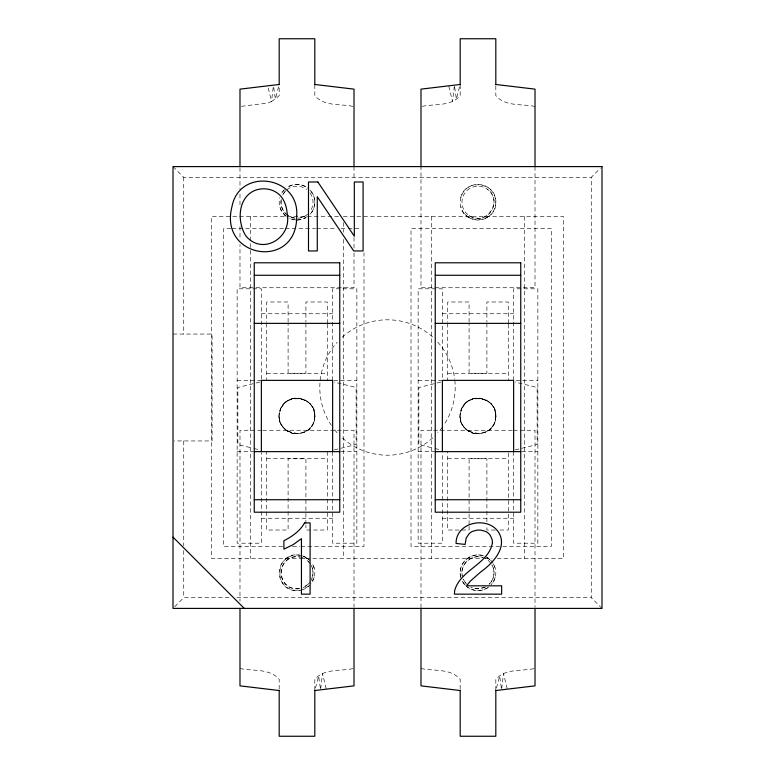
<?xml version="1.0" encoding="UTF-8"?>
<svg xmlns="http://www.w3.org/2000/svg" width="775" height="775" viewBox="0 0 775 775"><rect width="100%" height="100%" fill="white"/><g stroke="black" fill="none" stroke-linecap="round" stroke-linejoin="round"><path stroke-width="0.58" stroke-dasharray="3.88 2.91" d="M281.209 199.437C280.308 204.668 282.139 210.219 285.985 213.871M273.158 87.575L271.512 101.477L267.675 103.056L241.141 106.349M278.593 86.703L275.348 98.958L271.512 101.477L267.956 86.839M311.918 578.479L313.022 572.318L312.151 567.533M460.796 197.615C464.99 177.911 496.891 182.135 495.816 202.227C496.891 222.318 464.99 226.532 460.796 206.838M314.204 577.385L310.601 584.147M495.206 577.385L493.607 581.357L490.992 584.97M281.335 407.524C268.121 432.537 311.182 445.305 314.689 418.151C318.05 399.445 289.414 390.329 281.335 407.524C288.784 391.753 315.037 397.827 314.795 415.264C316.316 431.336 293.706 440.433 283.669 427.819C271.831 415.846 285.161 393.797 301.262 398.708C316.655 401.663 319.629 424.942 305.476 431.675M462.336 407.524C449.122 432.537 492.183 445.305 495.69 418.151C499.052 399.445 470.415 390.329 462.336 407.524C469.776 391.753 496.039 397.827 495.797 415.264C497.317 431.336 474.707 440.433 464.661 427.819C452.832 415.846 466.153 393.797 482.263 398.708C497.657 401.663 500.631 424.942 486.477 431.675M284.008 190.03L281.393 193.643A17.815 17.815 0 0 1 284.406 189.623M310.203 214.113C316.297 207.739 316.297 196.714 310.203 190.34M489.5 583.953C494.305 579.08 495.496 570.981 491.96 565.062M601.991 608.404L591.267 597.68L591.267 177.32L600.344 168.243M174.656 606.757L183.733 597.68L230.892 597.68M301.611 555.568C273.517 548.516 271.986 595.491 300.448 590.172A17.815 17.815 0 0 1 279.794 568.162A17.815 17.815 0 0 1 308.75 559.385M483.503 555.83C471.113 551.209 457.163 563.812 460.641 576.59M308.498 583.953L302.957 587.663A16.033 16.033 0 0 0 310.494 581.444M308.838 585.987L302.502 589.717A17.815 17.815 0 0 0 309.593 585.377M296.999 220.042L301.611 219.432L307.53 216.477M485.586 218.347L489.354 215.954M285.646 559.046L289.414 556.653M466.647 559.046L470.415 556.653M487.543 587.818C481.217 591.897 472.411 591.354 466.647 586.501M304.585 218.347L305.912 217.649A17.815 17.815 0 0 1 287.457 217.262M485.421 586.946L478.001 588.806L472.043 587.663M304.343 216.477L299.528 218.056M259.79 382.085L237.857 387.5L237.857 444.511L252.863 448.212M440.791 382.085L418.858 387.5L418.858 444.511L433.864 448.212M334.209 449.926L356.142 444.511L356.142 387.5L334.209 382.085M515.21 449.926L537.143 444.511L537.143 387.5L515.21 382.085M422.142 106.349C434.901 103.666 450.73 106.679 460.185 95.635L460.185 84.475L456.349 98.958L454.431 85.26L452.513 101.477L448.677 85.715M352.858 668.651C340.099 671.334 324.27 668.321 314.815 679.365L314.815 690.525L318.651 676.042L320.569 689.74L322.487 673.523L326.323 689.285M533.859 668.651C521.1 671.334 505.271 668.321 495.816 679.365L495.816 690.525L499.652 676.042L501.57 689.74L503.488 673.523L507.325 689.285M299.034 588.68C274.573 591.664 276.229 551.955 300.458 557.118A16.033 16.033 0 0 0 280.986 573.577A16.033 16.033 0 0 0 302.008 588.012M173.009 166.596L183.733 177.32L591.267 177.32M338.549 216.477L211.488 216.477L211.488 558.523L480.829 558.523M343.315 216.477L563.512 216.477L563.512 558.523L496.862 558.523M230.863 228.586L223.597 228.586L223.597 546.414L282.904 546.414M232.074 228.586L284.115 228.586M285.326 228.586L315.58 228.586M316.791 228.586L336.147 228.586M340.99 228.586L347.045 228.586M348.256 228.586L361.567 228.586M261.369 313.749L332.63 313.749M442.37 313.749L513.631 313.749M173.009 334.054L212.088 334.054L212.088 440.946L174.191 440.946M266.716 373.434L327.282 373.434M447.718 373.434L508.284 373.434M237.14 380.37L261.369 380.37M333.783 380.37L356.858 380.37M418.142 380.37L442.37 380.37L442.37 288.804L418.142 288.804L418.142 543.207L442.37 543.207L442.37 452.823M515.937 380.37L537.86 380.37M261.592 430.261L239.988 430.261L239.988 601.187M262.715 430.261L354.01 430.261L354.01 607.203M512.285 430.261L420.99 430.261L420.99 608.404M513.408 430.261L535.012 430.261L535.012 607.203M237.14 451.631L253.289 451.631M340.709 451.631L356.858 451.631M418.142 451.631L434.291 451.631M521.711 451.631L537.86 451.631M266.716 458.567L327.282 458.567M447.718 458.567L508.284 458.567M261.369 518.262L332.63 518.262M442.37 518.262L513.631 518.262M495.225 530.023L486.903 530.023L486.903 526.458M499.972 530.023L508.284 530.023L508.284 451.631M292.582 546.414L299.847 546.414M301.058 546.414L363.988 546.414L363.988 252.757M484.879 558.523L492.144 558.523M236.937 597.68L591.267 597.68M535.012 106.495C521.933 103.598 505.562 106.96 495.816 95.635L495.816 84.475M352.858 106.349C340.099 103.666 324.27 106.679 314.815 95.635L314.815 84.475M420.99 668.505C434.068 671.402 450.43 668.04 460.185 679.365L460.185 690.525M239.988 668.505C253.067 671.402 269.438 668.04 279.184 679.365L279.184 690.525M295.885 220.003L288.939 218.027M475.676 433.671C467.877 432.731 461.28 426.134 460.34 418.326M294.674 433.671C286.876 432.731 280.279 426.134 279.339 418.326M294.471 218.056L289.656 216.477L286.314 214.171A16.033 16.033 0 0 1 281.112 200.086M435.017 448.502L440.791 449.926M254.016 448.502L259.79 449.926M484.375 558.174C473.389 552.556 459.527 563.619 462.21 575.563M470.657 216.477C487.243 226.126 503.363 199.814 487.504 189.313M303.354 556.208L309.593 560.18M305.912 186.794C300.283 183.52 292.94 183.685 287.457 187.182A17.815 17.815 0 0 1 308.353 188.499M486.903 557.351L490.992 560.577L487.543 557.738M285.927 216.041L281.567 211.129L279.794 206.838M465.01 214.423L468.458 217.262M284.008 214.423L285.675 215.789M306.542 557.738L309.99 560.577M490.72 563.163L488.841 560.964A16.033 16.033 0 0 0 485.344 558.523M307.84 560.964L310.349 563.89M465.407 585.377L462.568 581.686M465.552 582.887L463.411 579.438M493.433 563.871L495.206 568.162M314.204 568.162L312.432 563.871A17.815 17.815 0 0 1 312.432 581.686M273.749 87.536L275.348 98.958L279.184 95.635L279.184 86.703M535.012 166.596L535.012 287.738L420.99 287.738L420.99 166.596M524.317 216.477L524.317 558.523M513.631 380.37L513.631 288.804L537.86 288.804L537.86 543.207L513.631 543.207L513.631 451.631M508.284 323.369L508.284 301.988L486.903 301.988L486.903 322.177M508.284 324.202L508.284 380.37M486.903 323.369L486.903 373.25L469.088 373.25L469.088 323.369M486.903 521.711L486.903 458.761L469.088 458.761L469.088 525.266M469.088 322.177L469.088 301.988L447.718 301.988L447.718 322.177M469.088 526.458L469.088 530.023L447.718 530.023L447.718 451.631M447.718 323.369L447.718 380.37M431.685 216.477L431.685 558.523M354.01 166.596L354.01 179.79M354.01 237.363L354.01 248.155M354.01 252.95L354.01 287.738L239.988 287.738L239.988 244.561M343.315 222.512L343.315 232.19M343.315 239.427L343.315 558.523M332.63 380.37L332.63 288.804L356.858 288.804L356.858 543.207L332.63 543.207L332.63 451.631M327.282 323.369L327.282 301.988L305.912 301.988L305.912 322.177M327.282 324.202L327.282 380.37M327.282 451.631L327.282 530.023L305.912 530.023L305.912 525.266M305.912 323.369L305.912 373.25L288.097 373.25L288.097 323.369M305.912 524.084L305.912 458.761L288.097 458.761L288.097 530.023L266.716 530.023L266.716 451.631M288.097 322.177L288.097 301.988L266.716 301.988L266.716 322.177M266.716 323.369L266.716 380.37M261.369 379.188L261.369 288.804L237.14 288.804L237.14 543.207L261.369 543.207L261.369 452.823M250.683 216.477L250.683 558.523M239.988 167.797L239.988 189.381M239.988 194.176L239.988 206.179M239.988 226.562L239.988 239.756M183.733 177.32L183.733 334.054M183.733 440.946L183.733 545.842M183.733 550.667L183.733 597.68M491.883 564.752A16.033 16.033 0 0 1 489.064 584.379M485.218 587.092A16.033 16.033 0 0 1 470.987 587.198M467.693 585.057A16.033 16.033 0 0 1 463.285 579.138M462.588 577.191A16.033 16.033 0 0 1 482.515 557.39M310.058 192.917A16.033 16.033 0 0 1 310.32 211.139M307.685 214.171A16.033 16.033 0 0 1 287.089 214.83M285.936 190.621A16.033 16.033 0 0 0 282.41 195.562L284.551 192.113L287.496 189.313A16.033 16.033 0 0 1 306.648 189.42M311.104 565.149A16.033 16.033 0 0 1 311.037 580.523M301.456 557.37A16.033 16.033 0 0 1 309.312 562.505M309.99 190.03A17.815 17.815 0 0 1 309.99 214.423M286.159 216.361A17.815 17.815 0 0 1 279.794 197.615M461.057 578.286A17.815 17.815 0 0 1 481.595 555.326A17.815 17.815 0 0 1 491.389 584.524M488.841 586.908A17.815 17.815 0 0 1 461.435 579.332M454.828 380.428A67.696 67.696 0 0 1 443.62 425.359M442.263 427.287A67.696 67.696 0 0 1 437.807 432.799M432.799 437.807A67.696 67.696 0 0 1 342.201 437.807M337.193 432.799A67.696 67.696 0 0 1 332.737 427.287M331.38 425.359A67.696 67.696 0 0 1 337.193 342.201M342.201 337.193A67.696 67.696 0 0 1 432.799 337.193M437.807 342.201A67.696 67.696 0 0 1 454.692 379.246M314.815 416.001C314.902 440.617 276.152 438.175 279.329 413.772C281.102 392.334 315.735 394.514 314.815 416.001M495.816 416.001C495.903 440.617 457.153 438.175 460.321 413.772C462.103 392.334 496.736 394.514 495.816 416.001M551.403 228.586L411.012 228.586L411.012 546.414L551.403 546.414L551.403 228.586M469.224 215.644A16.033 16.033 0 0 0 494.004 203.118A16.033 16.033 0 0 0 470.774 187.908A16.033 16.033 0 0 0 469.224 215.644M469.088 217.649A17.815 17.815 0 0 0 495.816 202.227A17.815 17.815 0 0 0 469.088 186.794A17.815 17.815 0 0 0 469.088 217.649"/><path stroke-width="1.16" d="M279.184 84.475L239.988 89.144L239.988 166.596M460.185 84.475L420.99 89.144L420.99 166.596M314.815 690.525L354.01 685.856L354.01 608.404M495.816 690.525L535.012 685.856L535.012 608.404M254.248 275.27L339.76 275.27M435.24 275.27L520.752 275.27M254.248 323.369L339.76 323.369M435.24 323.369L520.752 323.369M254.248 451.631L339.76 451.631M435.24 451.631L520.752 451.631M254.248 499.73L339.76 499.73M435.24 499.73L520.752 499.73M495.816 84.475L535.012 89.144L535.012 166.596M314.815 84.475L354.01 89.144L354.01 166.596M460.185 690.525L420.99 685.856L420.99 608.404M279.184 690.525L239.988 685.856L239.988 608.404M173.009 537.143L244.27 608.404M513.631 451.631L513.631 380.37L442.37 380.37L442.37 451.631M495.816 84.63L495.816 38.75L460.185 38.75L460.185 84.63M495.816 690.37L495.816 736.25L460.185 736.25L460.185 690.37M332.63 451.631L332.63 380.37L261.369 380.37L261.369 451.631M314.815 84.63L314.815 38.75L279.184 38.75L279.184 84.63M314.815 690.37L314.815 736.25L279.184 736.25L279.184 690.37M287.244 214.452C291.778 237.702 262.444 255.847 245.966 236.017C237.634 223.384 237.382 201.112 251.584 192.123A22.291 22.291 0 0 1 258.191 189.42C264.43 188.015 271.231 188.974 276.607 192.539A20.741 20.741 0 0 1 281.112 196.569C285.219 201.587 286.847 208.097 287.244 214.452M492.454 542.626C489.035 563.251 462.665 569.141 455.458 588.099A15.229 15.229 0 0 0 454.576 591.412L454.412 594.154L501.638 594.154L501.638 585.822L466.618 585.822L470.357 581.095L480.665 572.008C492.493 563.59 508.632 546.966 498.092 531.563C486.816 515.792 455.836 522.253 456.068 543.43L465.107 544.428L466.182 538.112L469.166 533.655A12.177 12.177 0 0 1 472.488 531.398L476.615 530.236A19.394 19.394 0 0 1 481.207 530.207L485.537 531.388A11.654 11.654 0 0 1 487.901 532.861A13.136 13.136 0 0 1 490.352 535.506L492.212 539.846L492.454 542.626M296.699 215.993C297.435 270.475 218.618 258.908 231.928 206.789C239.33 167.022 299.712 175.944 296.699 215.993M304.527 522.893C300.08 531.107 292.01 536.581 283.892 540.737L283.892 549.155L293.124 544.66L301.446 538.654L301.446 594.154L310.107 594.154L310.107 522.893L304.527 522.893M601.991 166.596L173.009 166.596L173.009 608.404L601.991 608.404L601.991 166.596M317.866 181.989L308.498 181.989L308.498 250.955L317.275 250.955L317.275 196.734L353.729 250.955L363.097 250.955L363.097 181.989L354.32 181.989L354.32 236.22L317.866 181.989M339.76 262.793L254.248 262.793L254.248 512.207L339.76 512.207L339.76 262.793M520.752 262.793L435.24 262.793L435.24 512.207L520.752 512.207L520.752 262.793"/></g></svg>
